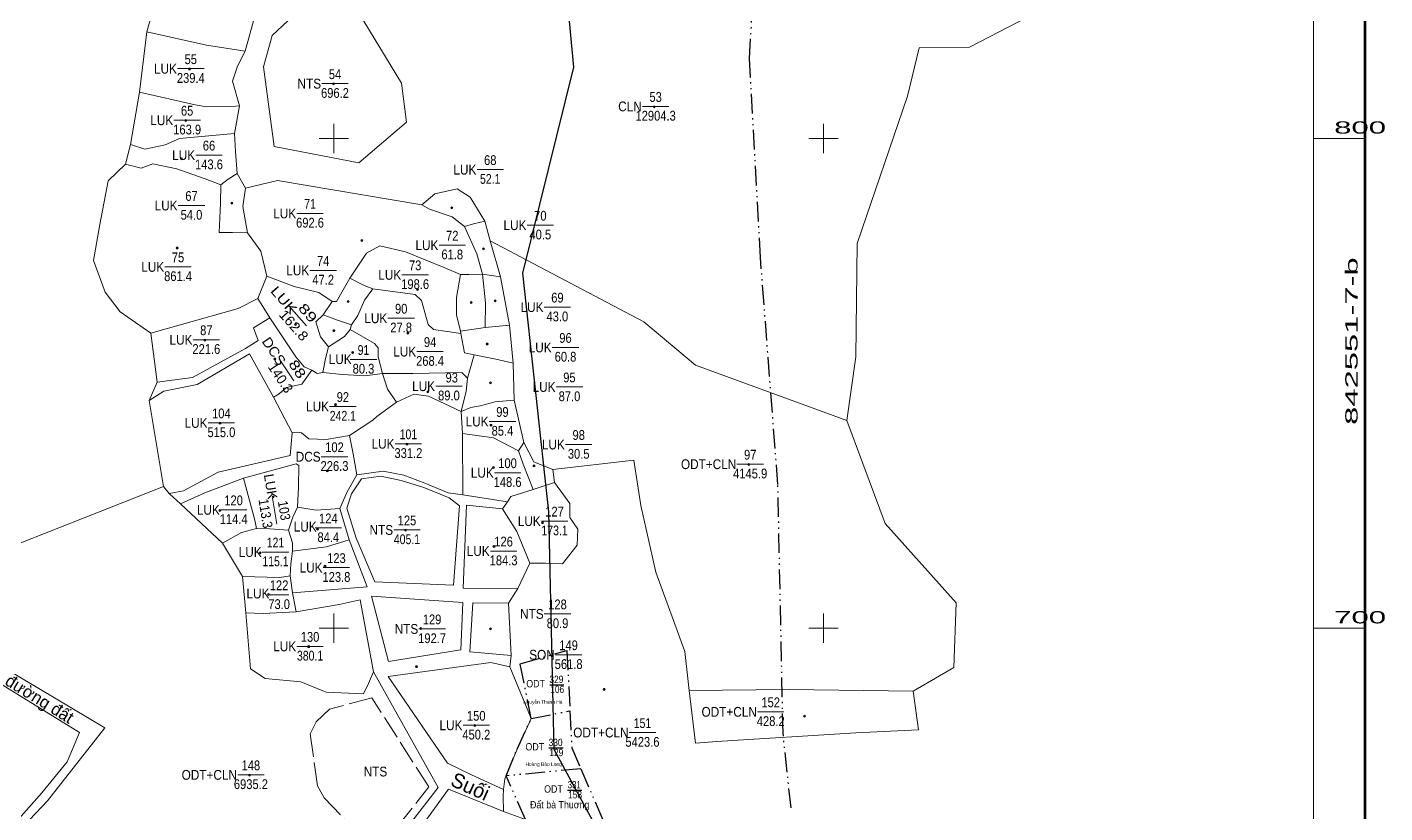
# Model space of a CAD drawing. Header units: metres. Extents: x 550890 to 551618, y 1839259 to 1840146.
# Drawn here: x 551337.4 to 551614.6, y 1839662.3 to 1839822.7 of the extents above; entities that cross this region are included whole.
import ezdxf
from ezdxf.enums import TextEntityAlignment as Align

# ---------------------------------------------------------------- set-up
doc = ezdxf.new("R2010")
doc.units = ezdxf.units.M
doc.header["$LTSCALE"] = 0.8
doc.header["$PDMODE"] = 32
doc.header["$PDSIZE"] = 0.4
doc.linetypes.add('DASH_DOUBLE_DOT', pattern=[9.2, 5, -1.2, 0.3, -1.2, 0.3, -1.2])
doc.linetypes.add('LONG_DASHED', pattern=[7.5, 6, -1.5])
for name, color, linetype, lineweight in [('10', 7, 'Continuous', 13), ('13', 7, 'Continuous', 13), ('2', 7, 'DASH_DOUBLE_DOT', 25), ('23', 7, 'Continuous', 13), ('31', 7, 'Continuous', 13), ('33', 7, 'LONG_DASHED', 13), ('63', 7, 'Continuous', 13)]:
    doc.layers.add(name, color=color, linetype=linetype, lineweight=lineweight)
doc.layers.add('4', color=7, linetype='Continuous')
doc.layers.add('48', color=7, linetype='Continuous')

msp = doc.modelspace()

# ---------------------------------------------------------------- linework, layer by layer
at = {"layer": '10'}
for p, q in [((551361.81, 1839821.8), (551365.5, 1839834.75)), ((551360.38, 1839809.47), (551361.81, 1839821.8)), ((551358.51, 1839798.75), (551360.38, 1839809.47)), ((551379.74, 1839801.04), (551380.75, 1839806.7)), ((551357.49, 1839794.79), (551358.51, 1839798.75)), ((551381.96, 1839789.87), (551380.27, 1839792.84)), ((551431.92, 1839779.12), (551430.82, 1839783.14)), ((551434.07, 1839771.75), (551431.92, 1839779.12)), ((551386.36, 1839771.87), (551384.53, 1839767.33)), ((551430.34, 1839772.31), (551434.07, 1839771.75)), ((551435.87, 1839761.91), (551434.07, 1839771.75)), ((551386.93, 1839763.36), (551384.53, 1839767.33)), ((551397.85, 1839764), (551399.68, 1839766.73)), ((551403.63, 1839761.94), (551403.38, 1839761.02)), ((551435.87, 1839761.91), (551430.94, 1839761.38)), ((551436.65, 1839754.13), (551435.87, 1839761.91)), ((551363.98, 1839750.27), (551362.65, 1839760.24)), ((551430.94, 1839761.38), (551425.85, 1839760.65)), ((551425.94, 1839760.16), (551425.85, 1839760.65)), ((551427.33, 1839751.07), (551428.64, 1839755.84)), ((551436.81, 1839746.59), (551436.65, 1839754.13)), ((551362.29, 1839746.5), (551363.98, 1839750.27)), ((551362.29, 1839746.5), (551365.25, 1839728.92)), ((551387.73, 1839747.22), (551391.5, 1839739.91)), ((551438.79, 1839737.93), (551436.81, 1839746.59)), ((551438.79, 1839737.93), (551437.7, 1839736.24)), ((551445.09, 1839729.77), (551444.72, 1839732.43)), ((551366.4, 1839727.55), (551365.25, 1839728.92)), ((551440.71, 1839728.33), (551445.09, 1839729.77)), ((551377.28, 1839717.38), (551368.7, 1839725.39)), ((551381.38, 1839710.54), (551377.28, 1839717.38)), ((551437.61, 1839708.15), (551440.04, 1839713.31)), ((551382.03, 1839703.18), (551381.38, 1839710.54)), ((551391.59, 1839707.26), (551391.11, 1839710.69))]:
    msp.add_line(p, q, dxfattribs=at)
for points in [[(551385.62, 1839828.65), (551383.63, 1839824.01), (551381.93, 1839817.81)], [(551504.76, 1839742.42), (551506.61, 1839755.4), (551506.82, 1839778.53), (551517.14, 1839808.66), (551519.51, 1839818.52), (551529.77, 1839818.66), (551550.03, 1839829.23)], [(551361.81, 1839821.8), (551374.03, 1839819.05), (551381.93, 1839817.81)], [(551381.93, 1839817.81), (551380.32, 1839814.74), (551379.32, 1839811.72), (551380.75, 1839806.7)], [(551380.75, 1839806.7), (551379.23, 1839806.51), (551374.1, 1839806.49), (551371.71, 1839806.87), (551360.38, 1839809.47)], [(551379.74, 1839801.04), (551368.53, 1839800.02), (551365.56, 1839798.71), (551361.46, 1839797.8), (551358.51, 1839798.75)], [(551380.27, 1839792.84), (551379.93, 1839797.37), (551379.74, 1839801.04)], [(551362.65, 1839760.24), (551356.43, 1839764.58), (551353.35, 1839768.63), (551350.97, 1839775.07), (551352.23, 1839782.47), (551353.94, 1839791.38), (551357.49, 1839794.79)], [(551357.49, 1839794.79), (551360.71, 1839793.93), (551363.08, 1839794.82), (551368, 1839793.78), (551374.53, 1839791.48), (551376.97, 1839790.54)], [(551376.97, 1839790.54), (551378.45, 1839791.67), (551380.27, 1839792.84)], [(551376.97, 1839790.54), (551376.89, 1839786.79), (551376.64, 1839780.84), (551379.3, 1839780.84), (551382.4, 1839780.72)], [(551382.4, 1839780.72), (551381.43, 1839786.15), (551381.96, 1839789.87)], [(551417.96, 1839786.49), (551388.54, 1839791.44), (551381.96, 1839789.87)], [(551430.82, 1839783.14), (551427.86, 1839788.04), (551425.18, 1839789.69), (551420.67, 1839788.67), (551417.96, 1839786.49)], [(551417.96, 1839786.49), (551419.57, 1839785.54), (551424.17, 1839784.03), (551426.68, 1839782.01)], [(551426.68, 1839782.01), (551428.5, 1839782.61), (551430.82, 1839783.14)], [(551426.68, 1839782.01), (551429.19, 1839776.43), (551430.34, 1839772.31)], [(551382.4, 1839780.72), (551385.14, 1839776.97), (551386.36, 1839771.87)], [(551504.76, 1839742.42), (551473.88, 1839753.73), (551463.27, 1839762.6), (551431.92, 1839779.12)], [(551403.27, 1839771.46), (551406.69, 1839776.59), (551409.43, 1839778.06), (551414.65, 1839776.83), (551422.7, 1839773.6), (551425.87, 1839772.2)], [(551399.68, 1839766.73), (551396.97, 1839768.58), (551391.92, 1839769.8), (551386.36, 1839771.87)], [(551403.27, 1839771.46), (551400.56, 1839766.74), (551399.68, 1839766.73)], [(551408.01, 1839769.28), (551406.19, 1839770.01), (551403.27, 1839771.46)], [(551425.87, 1839772.2), (551425.06, 1839767.53), (551425.03, 1839764), (551425.85, 1839760.65)], [(551425.87, 1839772.2), (551427.56, 1839772.22), (551430.34, 1839772.31)], [(551430.34, 1839772.31), (551431.01, 1839766.44), (551430.94, 1839761.38)], [(551384.53, 1839767.33), (551380.5, 1839765.32), (551362.65, 1839760.24)], [(551408.01, 1839769.28), (551406.31, 1839766.96), (551404.95, 1839763.86), (551403.63, 1839761.94)], [(551425.94, 1839760.16), (551420.39, 1839761.03), (551419.3, 1839762.02), (551417.93, 1839766.91), (551416.61, 1839768.18), (551408.01, 1839769.28)], [(551363.98, 1839750.27), (551371.16, 1839751.2), (551382.01, 1839757.14), (551384.6, 1839758.77), (551383.63, 1839761.36), (551386.93, 1839763.36)], [(551395.5, 1839752.67), (551393.93, 1839753.39), (551392.27, 1839755.39), (551386.93, 1839763.36)], [(551398.93, 1839757.47), (551397.28, 1839759.51), (551396.32, 1839762.58), (551397.85, 1839764)], [(551397.85, 1839764), (551400.78, 1839762.94), (551403.63, 1839761.94)], [(551403.38, 1839761.02), (551402.19, 1839759.56), (551398.93, 1839757.47)], [(551409.98, 1839752.01), (551409.1, 1839755.43), (551409.09, 1839757.28), (551408.35, 1839758.12), (551403.38, 1839761.02)], [(551428.64, 1839755.84), (551426.68, 1839756.24), (551425.94, 1839760.16)], [(551398.93, 1839757.47), (551398.29, 1839755.09), (551397.79, 1839752.19)], [(551362.29, 1839746.5), (551365.3, 1839748.44), (551372.14, 1839749.78), (551382.79, 1839756.01), (551387.73, 1839747.22)], [(551436.65, 1839754.13), (551433.1, 1839754.94), (551428.64, 1839755.84)], [(551387.73, 1839747.22), (551388.86, 1839747.84), (551390.34, 1839749.19), (551393.48, 1839749.87), (551395.5, 1839752.67)], [(551395.5, 1839752.67), (551396.61, 1839752.03), (551397.79, 1839752.19)], [(551397.79, 1839752.19), (551401.82, 1839751.82), (551406.38, 1839751.55), (551409.98, 1839752.01)], [(551409.98, 1839752.01), (551416.13, 1839752), (551426.13, 1839752.23), (551427.33, 1839751.07)], [(551412.8, 1839746.16), (551410.98, 1839748.85), (551409.98, 1839752.01)], [(551427.33, 1839751.07), (551427.03, 1839748.43), (551426.03, 1839744.28)], [(551412.8, 1839746.16), (551416.37, 1839747.81), (551419.37, 1839747.38), (551426.03, 1839744.28)], [(551403.22, 1839739.36), (551408.01, 1839742.48), (551408.81, 1839743.22), (551412.8, 1839746.16)], [(551426.03, 1839744.28), (551428, 1839745.1), (551429.91, 1839745.41), (551432.97, 1839746.26), (551436.81, 1839746.59)], [(551426.03, 1839744.28), (551426.31, 1839739.79), (551426.36, 1839727.27)], [(551504.76, 1839742.42), (551512.56, 1839721.37), (551527.04, 1839705.21), (551526.56, 1839691.98)], [(551391.5, 1839739.91), (551391.08, 1839735.29), (551376.41, 1839731.9), (551369.34, 1839728.05), (551366.4, 1839727.55)], [(551403.22, 1839739.36), (551398.42, 1839738.56), (551394.9, 1839738.68), (551393.42, 1839739.9), (551392.58, 1839740.06), (551391.5, 1839739.91)], [(551426.31, 1839739.79), (551432.61, 1839738.9), (551437.7, 1839736.24)], [(551404.69, 1839731.35), (551403.92, 1839735.95), (551403.22, 1839739.36)], [(551444.72, 1839732.43), (551440.88, 1839734.01), (551438.79, 1839737.93)], [(551437.7, 1839736.24), (551438.67, 1839733.52), (551440.71, 1839728.33)], [(551444.72, 1839732.43), (551461.23, 1839734.3), (551462.66, 1839725.05), (551465.72, 1839711.47), (551471.66, 1839695.24), (551472.58, 1839687.31)], [(551392.57, 1839724.72), (551392.79, 1839728.86), (551392.84, 1839733.21), (551392.36, 1839733.57), (551381.61, 1839730.66)], [(551315.99, 1839701.89), (551327.61, 1839714.08), (551365.25, 1839728.92)], [(551381.61, 1839730.66), (551373.68, 1839727.65), (551368.7, 1839725.39)], [(551381.61, 1839730.66), (551383.91, 1839722.1), (551384.25, 1839720.34)], [(551440.04, 1839713.31), (551443.23, 1839713.27), (551446.68, 1839713.16), (551449.68, 1839716.97), (551449.83, 1839720.23), (551448.18, 1839722.6), (551448.22, 1839725.47), (551445.09, 1839729.77)], [(551368.7, 1839725.39), (551366.49, 1839727.45), (551366.4, 1839727.55)], [(551435.49, 1839725.82), (551436.12, 1839726.93), (551440.71, 1839728.33)], [(551390.79, 1839720.06), (551391.66, 1839722.72), (551392.57, 1839724.72)], [(551392.57, 1839724.72), (551396.39, 1839724.11), (551401.21, 1839724.44)], [(551440.04, 1839713.31), (551437.4, 1839719.73), (551434.42, 1839724.37)], [(551384.25, 1839720.34), (551381.2, 1839719.57), (551377.28, 1839717.38)], [(551390.79, 1839720.06), (551386.92, 1839720.33), (551384.25, 1839720.34)], [(551391.58, 1839715.73), (551391.58, 1839717.46), (551390.79, 1839720.06)], [(551391.58, 1839715.73), (551398.53, 1839716.6), (551403.14, 1839718.08)], [(551391.11, 1839710.69), (551391.25, 1839713.16), (551391.58, 1839715.73)], [(551391.11, 1839710.69), (551388.91, 1839710.36), (551381.38, 1839710.54)], [(551382.03, 1839703.18), (551385.59, 1839703.02), (551392.32, 1839703.38)], [(551382.03, 1839703.18), (551382.99, 1839691.75), (551386, 1839689.78), (551393.26, 1839689.05), (551398.47, 1839686.94), (551406.08, 1839686.59), (551407.07, 1839688.73)], [(551434.66, 1839667.1), (551434.94, 1839669.27), (551437.42, 1839675.31), (551440.33, 1839681.56), (551435.97, 1839692.15)], [(551518.27, 1839687.18), (551492.98, 1839687.47), (551472.58, 1839687.31)], [(551472.58, 1839687.31), (551473.84, 1839676.54), (551478.22, 1839676.9), (551506.61, 1839678.63), (551519.35, 1839679.28)]]:
    msp.add_lwpolyline(points, dxfattribs=at)
at = {"layer": '13'}
for p, q in [((551368.12, 1839814.26), (551373.52, 1839814.26)), ((551397.55, 1839811.2), (551402.95, 1839811.2)), ((551463.01, 1839806.55), (551468.41, 1839806.55)), ((551367.38, 1839803.73), (551372.78, 1839803.73)), ((551371.83, 1839796.61), (551377.23, 1839796.61)), ((551429.25, 1839793.65), (551434.65, 1839793.65)), ((551368.26, 1839786.32), (551373.66, 1839786.32)), ((551392.46, 1839784.71), (551397.86, 1839784.71)), ((551439.47, 1839782.3), (551444.87, 1839782.3)), ((551421.49, 1839778.23), (551426.89, 1839778.23)), ((551365.52, 1839773.79), (551370.92, 1839773.79)), ((551395.14, 1839773.07), (551400.54, 1839773.07)), ((551413.92, 1839772.16), (551419.32, 1839772.16)), ((551390.9, 1839765.79), (551394.46, 1839761.74)), ((551442.95, 1839765.57), (551448.35, 1839765.57)), ((551411.06, 1839763.31), (551416.46, 1839763.31)), ((551371.29, 1839758.92), (551376.69, 1839758.92)), ((551416.96, 1839756.49), (551422.36, 1839756.49)), ((551444.61, 1839757.34), (551450.01, 1839757.34)), ((551388.84, 1839755), (551391.86, 1839750.51)), ((551403.37, 1839754.89), (551408.77, 1839754.89)), ((551420.81, 1839749.43), (551426.21, 1839749.43)), ((551445.42, 1839749.27), (551450.82, 1839749.27)), ((551399.16, 1839745.28), (551404.56, 1839745.28)), ((551374.37, 1839741.93), (551379.77, 1839741.93)), ((551431.74, 1839742.22), (551437.14, 1839742.22)), ((551412.54, 1839737.67), (551417.94, 1839737.67)), ((551447.3, 1839737.52), (551452.7, 1839737.52)), ((551397.45, 1839735.03), (551402.85, 1839735.03)), ((551432.79, 1839731.76), (551438.19, 1839731.76)), ((551482.31, 1839733.5), (551487.71, 1839733.5)), ((551387.52, 1839726.57), (551388.38, 1839721.24)), ((551376.87, 1839724.19), (551382.27, 1839724.19)), ((551396.19, 1839720.49), (551401.59, 1839720.49)), ((551412.25, 1839720.08), (551417.65, 1839720.08)), ((551442.38, 1839721.88), (551447.78, 1839721.88)), ((551385.41, 1839715.57), (551390.81, 1839715.57)), ((551431.97, 1839715.77), (551437.37, 1839715.77)), ((551397.85, 1839712.38), (551403.25, 1839712.38)), ((551386.83, 1839706.83), (551390.84, 1839706.83)), ((551442.98, 1839702.93), (551448.38, 1839702.93)), ((551417.38, 1839699.87), (551422.78, 1839699.87)), ((551392.46, 1839696.31), (551397.86, 1839696.31)), ((551445.25, 1839694.59), (551450.65, 1839694.59)), ((551486.51, 1839682.94), (551491.91, 1839682.94)), ((551426.4, 1839680.19), (551431.8, 1839680.19)), ((551460.32, 1839678.71), (551465.72, 1839678.71)), ((551380.39, 1839670.07), (551385.79, 1839670.07))]:
    msp.add_line(p, q, dxfattribs=at)
for p in [(551370.53, 1839814.19), (551399.96, 1839811.14), (551465.42, 1839806.49), (551369.79, 1839803.67), (551368.9, 1839795.82), (551379.21, 1839786.82), (551424.09, 1839785.87), (551405.75, 1839779.16), (551368.03, 1839777.64), (551430.56, 1839777.48), (551417.12, 1839769.17), (551402.94, 1839766.73), (551428.03, 1839766.52), (551432.96, 1839766.88), (551392.17, 1839762.01), (551373.7, 1839758.85), (551400.03, 1839760.76), (551415.1, 1839760.23), (551403.86, 1839756.31), (551431.3, 1839758.04), (551387.99, 1839754.98), (551419.18, 1839748.28), (551431.98, 1839750.1), (551400.33, 1839745.66), (551376.78, 1839741.87), (551432.1, 1839741.45), (551414.95, 1839737.6), (551398.69, 1839732.14), (551432.64, 1839732.85), (551440.88, 1839733.16), (551484.73, 1839733.44), (551387.66, 1839726.86), (551376.76, 1839724.06), (551396.67, 1839720.25), (551414.67, 1839720.02), (551442.59, 1839721.52), (551385, 1839715.38), (551432.71, 1839716.69), (551398.21, 1839712.7), (551386.68, 1839706.88), (551417.76, 1839699.94), (551432.01, 1839699.87), (551394.88, 1839696.25), (551416.88, 1839692.16), (551455.21, 1839687.53), (551496.08, 1839682.04), (551428.81, 1839680.13), (551382.8, 1839670.01)]:
    msp.add_point(p, dxfattribs=at)
at = {"layer": '2'}
for p, q in [((551447.6, 1839695.46), (551448.21, 1839683.16)), ((551444.11, 1839688.45), (551446.99, 1839688.45)), ((551443.93, 1839675.57), (551446.81, 1839675.57)), ((551450.43, 1839671.32), (551455.25, 1839660.21)), ((551439.17, 1839660.96), (551435.18, 1839669.85)), ((551447.75, 1839666.95), (551450.63, 1839666.95))]:
    msp.add_line(p, q, dxfattribs=at)
at = {"layer": '2', "linetype": 'Continuous'}
msp.add_lwpolyline([(551461.81, 1839486.66), (551464.76, 1839532.45), (551468.92, 1839559.4), (551467.13, 1839592.05), (551460.86, 1839645.99), (551445.03, 1839675.24), (551443.94, 1839723.78), (551438.57, 1839772.51), (551448.98, 1839814.54), (551443.01, 1839878.23), (551418.07, 1839881.03), (551417.51, 1839889.51), (551436.5, 1839902.05), (551424.62, 1839987.08), (551434.21, 1839998.79), (551424.17, 1840026.23), (551416.51, 1840075.76), (551407.98, 1840118.08)], dxfattribs=at)
at = {"layer": '2'}
for points in [[(551493.35, 1839663.31), (551491.72, 1839678.58), (551490.67, 1839729.38), (551487.11, 1839775.71), (551484.86, 1839816.34), (551487.21, 1839855.16), (551483.96, 1839881.4), (551483.12, 1839895.9), (551476.28, 1839931.28), (551478.92, 1839948.79), (551477.31, 1840013.65), (551475.85, 1840040.3), (551469.41, 1840069.94)], [(551440.33, 1839681.56), (551438.04, 1839692.74), (551447.6, 1839695.46)]]:
    msp.add_lwpolyline(points, dxfattribs=at)
msp.add_lwpolyline([(551448.21, 1839683.16), (551448.58, 1839675.6), (551450.43, 1839671.32), (551435.18, 1839669.85), (551437.42, 1839675.31), (551440.33, 1839681.56)], close=True, dxfattribs=at)
at = {"layer": '23'}
for p, q in [((551518.27, 1839687.18), (551526.56, 1839691.98)), ((551519.35, 1839679.28), (551518.27, 1839687.18))]:
    msp.add_line(p, q, dxfattribs=at)
for points in [[(551315.99, 1839701.89), (551353.29, 1839679.65), (551341.58, 1839664.79), (551329.26, 1839651.81), (551325.29, 1839647.43), (551325.17, 1839647.25), (551322.34, 1839642.25), (551322.23, 1839641.96), (551321.37, 1839637.76)], [(551315.54, 1839609.1), (551319.16, 1839636.38), (551320.63, 1839643.01), (551324.07, 1839648.01), (551340.43, 1839666.41), (551345.61, 1839672.71), (551348.13, 1839678.73), (551314.82, 1839699.19)]]:
    msp.add_lwpolyline(points, dxfattribs=at)
at = {"layer": '31'}
for p, q in [((551435.49, 1839725.82), (551426.36, 1839727.27)), ((551434.42, 1839724.37), (551435.49, 1839725.82)), ((551401.21, 1839724.44), (551403.14, 1839718.08)), ((551391.59, 1839707.26), (551392.32, 1839703.38)), ((551435.69, 1839705.1), (551437.61, 1839708.15)), ((551436.21, 1839694.47), (551435.69, 1839705.1)), ((551435.97, 1839692.15), (551436.21, 1839694.47)), ((551408.09, 1839691.11), (551407.07, 1839688.73))]:
    msp.add_line(p, q, dxfattribs=at)
for points in [[(551393.82, 1839827.02), (551399.17, 1839826.23), (551406.13, 1839823.96), (551413.8, 1839811.3), (551414.87, 1839803.31), (551405.12, 1839795.05), (551387.82, 1839798.39), (551385.63, 1839814.65), (551387.42, 1839821)], [(551408.36, 1839709.49), (551424.47, 1839708.83), (551425.66, 1839724.98), (551423.54, 1839726.61), (551418.37, 1839728.73), (551413.78, 1839730.18), (551409.64, 1839731.07), (551405.65, 1839730.53), (551403.65, 1839727.46), (551402.64, 1839724.49), (551404.55, 1839718.39)], [(551425.93, 1839695.57), (551411.15, 1839693.25), (551407.68, 1839706.55), (551426.33, 1839705.24)]]:
    msp.add_lwpolyline(points, close=True, dxfattribs=at)
for points in [[(551404.69, 1839731.35), (551402.71, 1839727.88), (551401.21, 1839724.44)], [(551404.69, 1839731.35), (551410.09, 1839732.08), (551414.28, 1839731.29), (551418.58, 1839729.64), (551423.37, 1839727.64), (551426.36, 1839727.27)], [(551434.42, 1839724.37), (551427.1, 1839725.13), (551426.43, 1839708.17), (551437.61, 1839708.15)], [(551403.14, 1839718.08), (551406.83, 1839708.43), (551391.59, 1839707.26)], [(551392.32, 1839703.38), (551401.12, 1839704.87), (551405.37, 1839705.78), (551408.09, 1839691.11)], [(551436.21, 1839694.47), (551427.81, 1839695.22), (551428.39, 1839705.21), (551435.69, 1839705.1)], [(551435.97, 1839692.15), (551432.07, 1839693), (551411.12, 1839690.16), (551423.2, 1839672.45), (551428.13, 1839670.1), (551434.66, 1839667.1)], [(551410.81, 1839651.73), (551409.4, 1839653.29), (551414.29, 1839658.41), (551421.33, 1839667.46), (551408.09, 1839691.11)], [(551434.65, 1839662.57), (551423.44, 1839667.18), (551412.9, 1839652.57), (551410.81, 1839651.73)], [(551434.66, 1839667.1), (551434.61, 1839665.72), (551434.65, 1839662.57)], [(551434.65, 1839662.57), (551439.17, 1839660.96), (551434.42, 1839643.06)]]:
    msp.add_lwpolyline(points, dxfattribs=at)
at = {"layer": '33'}
for p, q in [((551407.79, 1839685.8), (551399.13, 1839683.51)), ((551419.39, 1839667.63), (551407.79, 1839685.8)), ((551399.13, 1839683.51), (551396.4, 1839680.92)), ((551396.4, 1839680.92), (551395.21, 1839678.42))]:
    msp.add_line(p, q, dxfattribs=at)
for points in [[(551398.07, 1839665.37), (551396.69, 1839667.84), (551395.21, 1839678.42)], [(551398.07, 1839665.37), (551407.86, 1839655), (551413.03, 1839659.51), (551419.39, 1839667.63)]]:
    msp.add_lwpolyline(points, dxfattribs=at)
at = {"layer": '63'}
for p, q in [((551400, 1839797), (551400, 1839803)), ((551500, 1839797), (551500, 1839803)), ((551397, 1839800), (551403, 1839800)), ((551497, 1839800), (551503, 1839800)), ((551600, 1839800), (551610.5, 1839800)), ((551400, 1839697), (551400, 1839703)), ((551500, 1839697), (551500, 1839703)), ((551397, 1839700), (551403, 1839700)), ((551497, 1839700), (551503, 1839700)), ((551600, 1839700), (551610.5, 1839700))]:
    msp.add_line(p, q, dxfattribs=at)
at = {"layer": '63', "lineweight": 158}
msp.add_lwpolyline([(550889.5, 1840110.5), (551610.5, 1840110.5), (551610.5, 1839389.5), (550889.5, 1839389.5)], close=True, dxfattribs=at)
at = {"layer": '63'}
msp.add_lwpolyline([(551383.96, 1840100), (551600, 1840100), (551600, 1839400), (550900, 1839400), (550900, 1840100), (551379.89, 1840100)], dxfattribs=at)

# ---------------------------------------------------------------- texts
at = {"layer": '13'}
for s, width, p in [('55', 0.85, (551370.81, 1839815.19)), ('54', 0.85, (551400.26, 1839812.13)), ('53', 0.85, (551465.71, 1839807.48)), ('65', 0.85, (551370.07, 1839804.67)), ('66', 0.85, (551374.54, 1839797.55)), ('68', 0.85, (551431.95, 1839794.58)), ('67', 0.85, (551370.96, 1839787.26)), ('71', 0.8, (551395.16, 1839785.64)), ('70', 0.85, (551442.18, 1839783.23)), ('72', 0.85, (551424.19, 1839779.16)), ('75', 0.85, (551368.21, 1839774.73)), ('74', 0.85, (551397.84, 1839774)), ('73', 0.85, (551416.62, 1839773.1)), ('69', 0.85, (551445.66, 1839766.51)), ('90', 0.85, (551413.77, 1839764.24)), ('87', 0.85, (551373.99, 1839759.85)), ('94', 0.85, (551419.67, 1839757.43)), ('96', 0.85, (551447.31, 1839758.28)), ('91', 0.8, (551406.07, 1839755.82)), ('93', 0.85, (551424.09, 1839750.18)), ('95', 0.85, (551448.11, 1839750.21)), ('92', 0.85, (551401.86, 1839746.21)), ('99', 0.85, (551434.44, 1839743.16)), ('104', 0.85, (551377.06, 1839742.87)), ('101', 0.8, (551415.24, 1839738.6)), ('98', 0.85, (551450.01, 1839738.46)), ('102', 0.85, (551400.15, 1839735.96)), ('100', 0.85, (551435.48, 1839732.7)), ('97', 0.85, (551485.02, 1839734.44)), ('120', 0.85, (551379.56, 1839725.12)), ('124', 0.85, (551398.89, 1839721.43)), ('125', 0.85, (551414.95, 1839721.02)), ('127', 0.85, (551445.07, 1839722.82)), ('121', 0.8, (551388.11, 1839716.51)), ('126', 0.85, (551434.67, 1839716.7)), ('123', 0.85, (551400.55, 1839713.32)), ('122', 0.85, (551388.84, 1839707.77)), ('128', 0.85, (551445.68, 1839703.87)), ('129', 0.85, (551420.07, 1839700.81)), ('130', 0.85, (551395.16, 1839697.24)), ('149', 0.85, (551447.94, 1839695.53)), ('152', 0.85, (551489.2, 1839683.88)), ('150', 0.85, (551429.09, 1839681.13)), ('151', 0.8, (551463.02, 1839679.64)), ('148', 0.85, (551383.08, 1839671.01))]:
    msp.add_text(s, height=2, dxfattribs=dict(at, width=width)).set_placement(p, align=Align.CENTER)
for s, height, rotation, width, p in [('89', 1.99, 311.299, 1.4, (551393.95, 1839763.73)), ('88', 2, 303.906, 1.3, (551391.75, 1839752.35)), ('103', 2, 279.221, 0.9, (551388.9, 1839723.9))]:
    msp.add_text(s, height=height, rotation=rotation, dxfattribs=dict(at, width=width)).set_placement(p, align=Align.CENTER)
at = {"layer": '2', "width": 0.9}
for s, height, p in [('LUK', 2, (551367.99, 1839813.25)), ('NTS', 2, (551397.42, 1839810.2)), ('CLN', 2, (551462.88, 1839805.55)), ('LUK', 2, (551367.24, 1839802.73)), ('LUK', 2, (551371.7, 1839795.61)), ('LUK', 2, (551429.11, 1839792.64)), ('LUK', 2, (551368.12, 1839785.32)), ('LUK', 2, (551392.33, 1839783.7)), ('LUK', 2, (551439.34, 1839781.3)), ('LUK', 2, (551421.36, 1839777.22)), ('LUK', 2, (551365.39, 1839772.79)), ('LUK', 2, (551395, 1839772.07)), ('LUK', 2, (551413.78, 1839771.16)), ('LUK', 2, (551442.82, 1839764.57)), ('LUK', 2, (551410.93, 1839762.3)), ('LUK', 2, (551371.16, 1839757.91)), ('LUK', 2, (551416.83, 1839755.49)), ('LUK', 2, (551444.48, 1839756.34)), ('LUK', 2, (551403.66, 1839753.95)), ('LUK', 2, (551420.68, 1839748.43)), ('LUK', 2, (551445.28, 1839748.27)), ('LUK', 2, (551399.03, 1839744.28)), ('LUK', 2, (551374.23, 1839740.93)), ('LUK', 2, (551431.61, 1839741.22)), ('LUK', 2, (551412.4, 1839736.67)), ('LUK', 2, (551447.17, 1839736.52)), ('DCS', 2, (551397.32, 1839734.03)), ('ODT+CLN', 2, (551482.18, 1839732.5)), ('LUK', 2, (551432.66, 1839730.76)), ('LUK', 2, (551376.74, 1839723.18)), ('LUK', 2, (551442.25, 1839720.88)), ('LUK', 2, (551396.51, 1839719.75)), ('NTS', 2, (551412.12, 1839719.08)), ('LUK', 2, (551385.28, 1839714.57)), ('LUK', 2, (551431.83, 1839714.77)), ('LUK', 2, (551397.72, 1839711.38)), ('LUK', 2, (551386.87, 1839706.1)), ('NTS', 2, (551442.85, 1839701.93)), ('NTS', 2, (551417.25, 1839698.87)), ('LUK', 2, (551392.33, 1839695.31)), ('SON', 2, (551445.12, 1839693.59)), ('ODT ', 1.5, (551443.62, 1839687.94)), ('Nguyễn Thanh Hà', 0.7173, (551446.67, 1839684.6)), ('ODT+CLN', 2, (551486.38, 1839681.94)), ('LUK', 2, (551426.27, 1839679.19)), ('ODT+CLN', 2, (551460.19, 1839677.71)), ('ODT ', 1.5, (551443.44, 1839675.06)), ('ODT+CLN', 2, (551380.25, 1839669.07)), ('NTS', 2, (551410.92, 1839669.75)), ('Hoàng Bảo Long', 0.72, (551446.56, 1839671.9)), ('ODT ', 1.5, (551447.26, 1839666.44))]:
    msp.add_text(s, height=height, dxfattribs=at).set_placement(p, align=Align.RIGHT)
at = {"layer": '2'}
for s, height, rotation, width, p in [('LUK', 1.99, 311.299, 1.25, (551391.21, 1839763.92)), ('DCS', 2, 303.906, 1.1, (551388.69, 1839753.43))]:
    msp.add_text(s, height=height, rotation=rotation, dxfattribs=dict(at, width=width)).set_placement(p, align=Align.RIGHT)
msp.add_text('LUK', height=2, rotation=279.221, dxfattribs=at).set_placement((551386.56, 1839726.21), align=Align.RIGHT)
for s, width, p in [('329', 0.85, (551445.45, 1839688.82)), ('106', 0.85, (551445.62, 1839686.77)), ('330', 0.85, (551445.29, 1839675.94)), ('129', 0.85, (551445.44, 1839673.89)), ('331', 0.8, (551449.1, 1839667.32)), ('Đất bà Thuơng', 0.9, (551446.13, 1839663.23)), ('158', 0.85, (551449.26, 1839665.27))]:
    msp.add_text(s, height=1.5, dxfattribs=dict(at, width=width)).set_placement(p, align=Align.CENTER)
at = {"layer": '4'}
for s, width, p in [('239.4', 0.85, (551370.82, 1839811.36)), ('696.2', 0.85, (551400.25, 1839808.3)), ('12904.3', 0.85, (551465.71, 1839803.65)), ('163.9', 0.85, (551370.08, 1839800.83)), ('143.6', 0.85, (551374.53, 1839793.71)), ('52.1', 0.8, (551431.94, 1839790.75)), ('54.0', 0.85, (551370.96, 1839783.42)), ('692.6', 0.85, (551395.16, 1839781.81)), ('40.5', 0.85, (551442.17, 1839779.4)), ('61.8', 0.85, (551424.19, 1839775.33)), ('861.4', 0.85, (551368.22, 1839770.89)), ('47.2', 0.85, (551397.84, 1839770.17)), ('198.6', 0.85, (551416.62, 1839769.26)), ('43.0', 0.85, (551445.65, 1839762.67)), ('27.8', 0.85, (551413.76, 1839760.41)), ('221.6', 0.85, (551373.99, 1839756.02)), ('60.8', 0.85, (551447.31, 1839754.44)), ('80.3', 0.85, (551406.07, 1839751.99)), ('268.4', 0.85, (551419.66, 1839753.59)), ('89.0', 0.85, (551423.51, 1839746.53)), ('87.0', 0.85, (551448.12, 1839746.37)), ('242.1', 0.8, (551401.86, 1839742.38)), ('515.0', 0.85, (551377.07, 1839739.03)), ('85.4', 0.85, (551434.44, 1839739.32)), ('331.2', 0.85, (551415.24, 1839734.77)), ('226.3', 0.85, (551400.15, 1839732.13)), ('30.5', 0.85, (551450, 1839734.62)), ('4145.9', 0.85, (551485.01, 1839730.6)), ('148.6', 0.85, (551435.49, 1839728.86)), ('114.4', 0.85, (551379.57, 1839721.29)), ('173.1', 0.8, (551445.08, 1839718.98)), ('84.4', 0.85, (551398.89, 1839717.59)), ('405.1', 0.8, (551414.95, 1839717.18)), ('115.1', 0.8, (551388.11, 1839712.67)), ('184.3', 0.85, (551434.67, 1839712.87)), ('123.8', 0.85, (551400.55, 1839709.48)), ('73.0', 0.85, (551388.85, 1839703.93)), ('80.9', 0.85, (551445.68, 1839700.03)), ('192.7', 0.85, (551420.08, 1839696.97)), ('380.1', 0.8, (551395.17, 1839693.41)), ('561.8', 0.85, (551447.95, 1839691.69)), ('428.2', 0.85, (551489.21, 1839680.04)), ('450.2', 0.85, (551429.1, 1839677.29)), ('5423.6', 0.85, (551463.02, 1839675.81)), ('6935.2', 0.85, (551383.09, 1839667.17))]:
    msp.add_text(s, height=2, dxfattribs=dict(at, width=width)).set_placement(p, align=Align.CENTER)
for s, height, rotation, width, p in [('162.8', 1.99, 311.299, 1.1, (551391.09, 1839761.2)), ('113.3', 2, 279.221, 0.9, (551385.11, 1839723.28))]:
    msp.add_text(s, height=height, rotation=rotation, dxfattribs=dict(at, width=width)).set_placement(p, align=Align.CENTER)
msp.add_text('140.3', height=2, rotation=303.906, dxfattribs=at).set_placement((551388.32, 1839750.58), align=Align.CENTER)
at = {"layer": '48'}
for s, height, rotation, p in [('đường đất', 2.5, 328.363, (551339.31, 1839684.52)), ('Suối', 3, 335.731, (551427.26, 1839666.34))]:
    msp.add_text(s, height=height, rotation=rotation, dxfattribs=at).set_placement(p, align=Align.CENTER)
at = {"layer": '63', "width": 1.9}
for s, p in [('800', (551614.82, 1839801)), ('700', (551614.82, 1839701))]:
    msp.add_text(s, height=2.5, dxfattribs=at).set_placement(p, align=Align.RIGHT)
at = {"layer": '63', "width": 2}
msp.add_text('842551-7-b', height=2.5, rotation=90, dxfattribs=at).set_placement((551609, 1839758.63), align=Align.CENTER)

doc.saveas('drawing.dxf')
